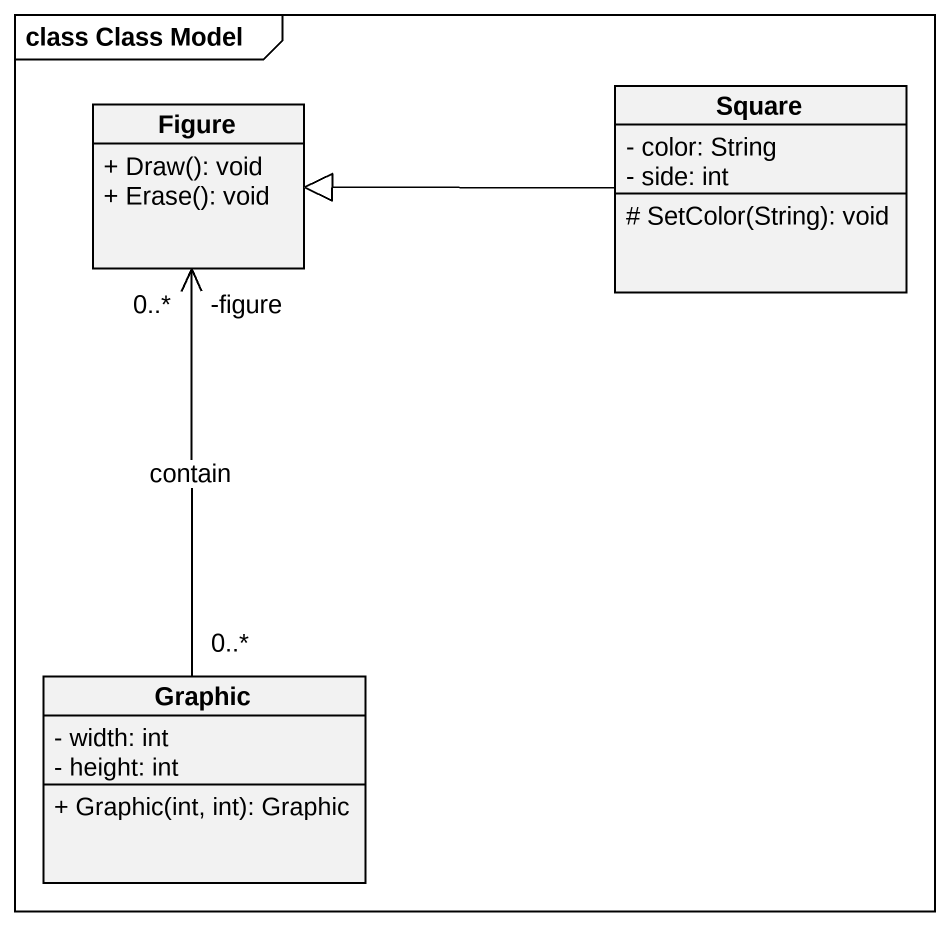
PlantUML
@startuml
mainframe class Class Model
hide circle
hide empty members
skinparam classAttributeIconSize 0
class Figure {
  + Draw(): void
  + Erase(): void
}
class Square {
  - color: String
  - side: int
  # SetColor(String): void
}
class Graphic {
  - width: int
  - height: int
  + Graphic(int, int): Graphic
}
Square -left-|> Figure
Graphic "0..*" -up-> "-figure\n0..*" Figure : contain
@enduml
